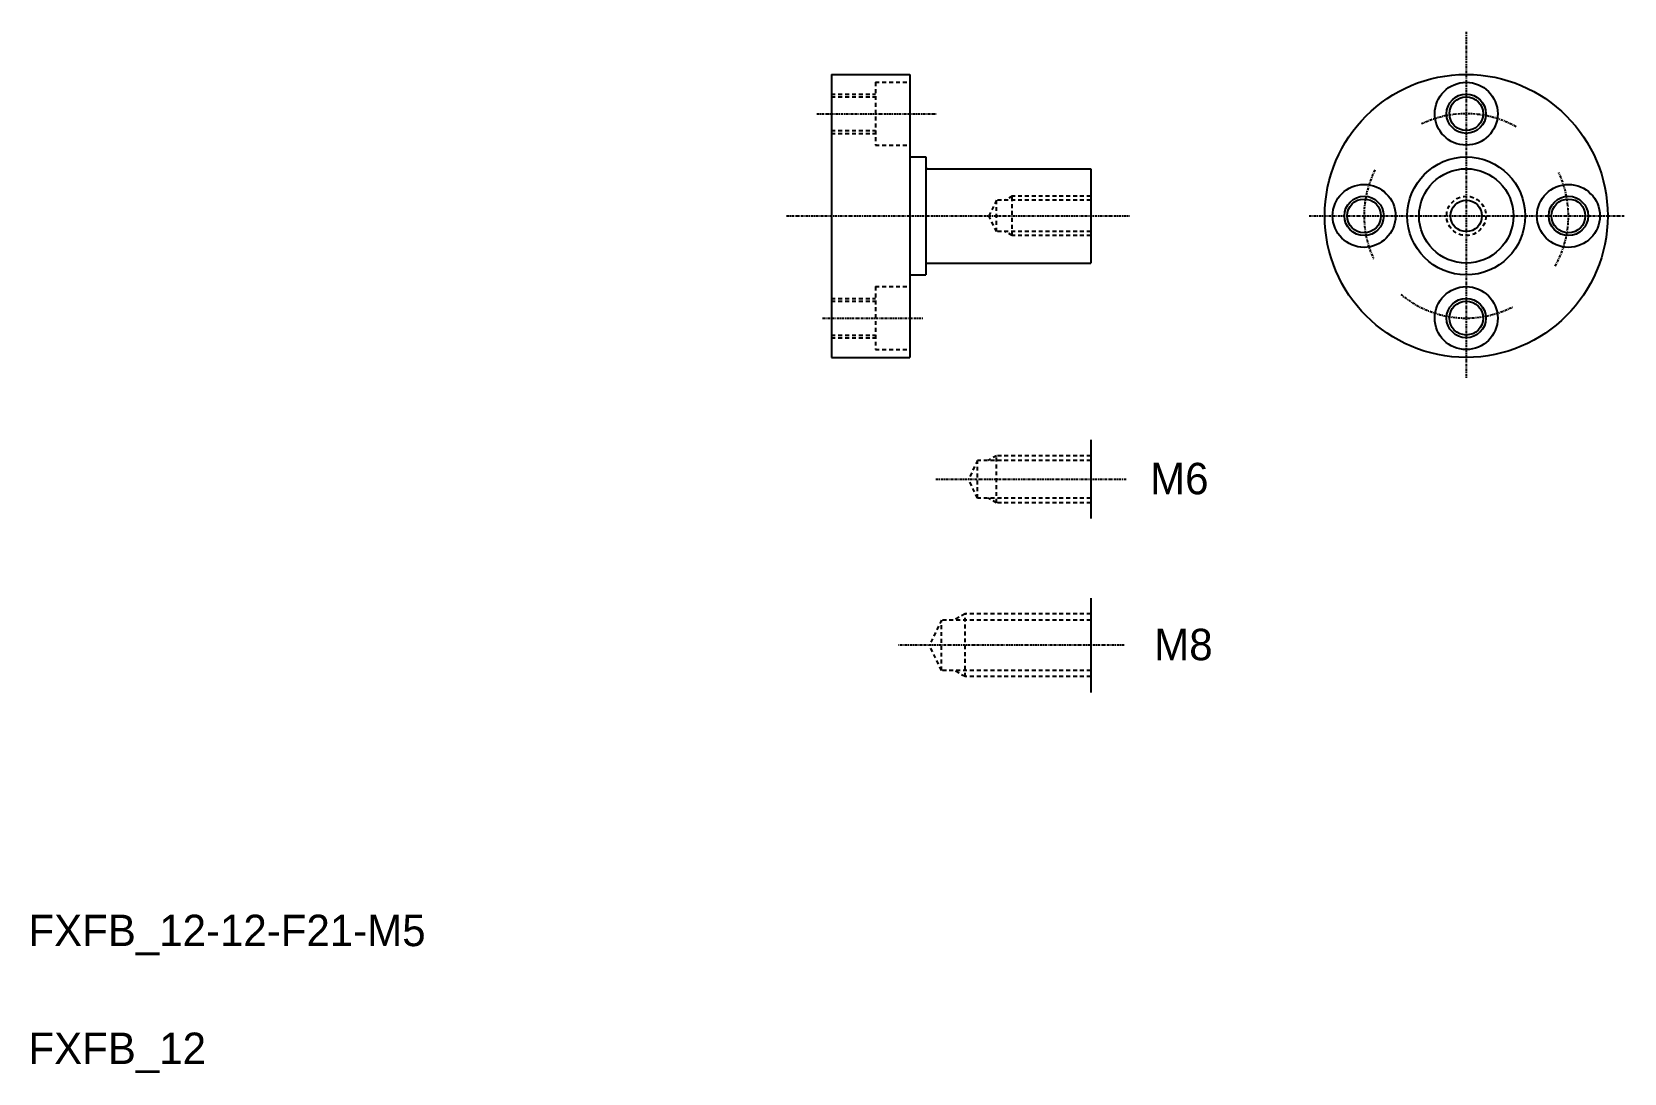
# Model space of a CAD drawing. Extents: x 10 to 213, y 9 to 141.
import ezdxf

# ---------------------------------------------------------------- set-up
doc = ezdxf.new("R2010")
doc.units = 0
doc.header["$LTSCALE"] = 0.25
doc.linetypes.add('CENTER', pattern=[2, 1.25, -0.25, 0.25, -0.25])
doc.linetypes.add('DASHED', pattern=[3.5, 2, -1.5])
doc.layers.get('0').update_dxf_attribs({"linetype": 'CONTINUOUS'})
doc.layers.add('CENTER', color=1, linetype='CENTER')

msp = doc.modelspace()

# ---------------------------------------------------------------- linework, layer by layer
for p, q in [((112.16, 135.89), (122.16, 135.89)), ((112.16, 135.89), (112.16, 99.89)), ((122.16, 135.89), (122.16, 99.89)), ((122.16, 126.89), (122.16, 126.89)), ((122.16, 125.39), (124.16, 125.39)), ((124.16, 125.39), (124.16, 110.39)), ((124.36, 123.89), (145.16, 123.89)), ((145.16, 123.89), (145.16, 111.89)), ((122.16, 117.89), (122.16, 117.89)), ((124.36, 111.89), (145.16, 111.89)), ((122.16, 110.39), (124.16, 110.39)), ((112.16, 99.89), (122.16, 99.89)), ((145.16, 89.39), (145.16, 79.39)), ((145.16, 69.28), (145.16, 57.28))]:
    msp.add_line(p, q)
at = {"color": 3, "linetype": 'DASHED'}
for p, q in [((117.76, 134.89), (122.16, 134.89)), ((117.76, 134.89), (117.76, 126.89)), ((112.16, 133.39), (117.76, 133.39)), ((112.16, 133.04), (117.76, 133.04)), ((112.16, 128.74), (117.76, 128.74)), ((112.16, 128.39), (117.76, 128.39)), ((117.76, 126.89), (122.16, 126.89)), ((133.16, 119.89), (132.21, 117.89)), ((133.16, 115.89), (133.16, 119.89)), ((145.16, 119.89), (133.16, 119.89)), ((135.16, 120.39), (134.29, 119.89)), ((135.16, 115.39), (135.16, 120.39)), ((145.16, 120.39), (135.16, 120.39)), ((133.16, 115.89), (132.21, 117.89)), ((145.16, 115.89), (133.16, 115.89)), ((135.16, 115.39), (134.29, 115.89)), ((145.16, 115.39), (135.16, 115.39)), ((112.16, 107.39), (117.76, 107.39)), ((117.76, 108.89), (122.16, 108.89)), ((117.76, 108.89), (117.76, 100.89)), ((112.16, 107.04), (117.76, 107.04)), ((112.16, 102.74), (117.76, 102.74)), ((112.16, 102.39), (117.76, 102.39)), ((117.76, 100.89), (122.16, 100.89)), ((133.16, 87.39), (132.12, 86.79)), ((133.16, 81.39), (133.16, 87.39)), ((145.16, 87.39), (133.16, 87.39)), ((130.76, 86.79), (129.62, 84.39)), ((145.16, 86.79), (130.76, 86.79)), ((130.76, 81.99), (130.76, 86.79)), ((130.76, 81.99), (129.62, 84.39)), ((145.16, 81.99), (130.76, 81.99)), ((133.16, 81.39), (132.12, 81.99)), ((145.16, 81.39), (133.16, 81.39)), ((129.16, 67.28), (127.77, 66.48)), ((145.16, 67.28), (129.16, 67.28)), ((129.16, 59.28), (129.16, 67.28)), ((126.16, 66.48), (124.64, 63.28)), ((145.16, 66.48), (126.16, 66.48)), ((126.16, 60.08), (126.16, 66.48)), ((126.16, 60.08), (124.64, 63.28)), ((145.16, 60.08), (126.16, 60.08)), ((129.16, 59.28), (127.77, 60.08)), ((145.16, 59.28), (129.16, 59.28))]:
    msp.add_line(p, q, dxfattribs=at)
for centre, radius in [((192.93, 117.89), 18), ((192.93, 130.89), 4), ((192.93, 130.89), 2.15), ((192.93, 117.89), 7.5), ((192.93, 117.89), 6), ((179.93, 117.89), 4), ((205.93, 117.89), 4), ((179.93, 117.89), 2.15), ((192.93, 117.89), 2), ((205.93, 117.89), 2.15), ((192.93, 104.89), 4), ((192.93, 104.89), 2.15)]:
    msp.add_circle(centre, radius)
at = {"color": 3}
for centre in [(192.93, 130.89), (179.93, 117.89), (205.93, 117.89), (192.93, 104.89)]:
    msp.add_circle(centre, 2.5, dxfattribs=at)
at = {"color": 3, "linetype": 'DASHED'}
msp.add_circle((192.93, 117.89), 2.5, dxfattribs=at)
for centre, start, end in [((124.36, 124.09), 180, 270), ((124.36, 111.69), 90, 180)]:
    msp.add_arc(centre, 0.2, start, end)
at = {"layer": 'CENTER', "color": 1, "linetype": 'CENTER'}
for p, q in [((192.93, 141.3), (192.93, 97.23)), ((110.29, 130.89), (125.52, 130.89)), ((106.47, 117.89), (150.1, 117.89)), ((172.94, 117.89), (213.02, 117.89)), ((111.04, 104.89), (123.86, 104.89)), ((125.46, 84.39), (149.72, 84.39)), ((149.39, 63.28), (120.61, 63.28))]:
    msp.add_line(p, q, dxfattribs=at)
for start, end in [(60.8107, 115.8724), (153.2717, 204.8542), (330.6033, 25.1411), (230.1375, 296.9056)]:
    msp.add_arc((192.93, 117.89), 13, start, end, dxfattribs=at)

# ---------------------------------------------------------------- texts
for s, p in [('M6', (152.71, 82.48)), ('M8', (153.23, 61.37)), ('FXFB_12-12-F21-M5', (10, 25)), ('FXFB_12', (10, 10))]:
    msp.add_text(s, height=4).set_placement(p)

doc.saveas('drawing.dxf')
